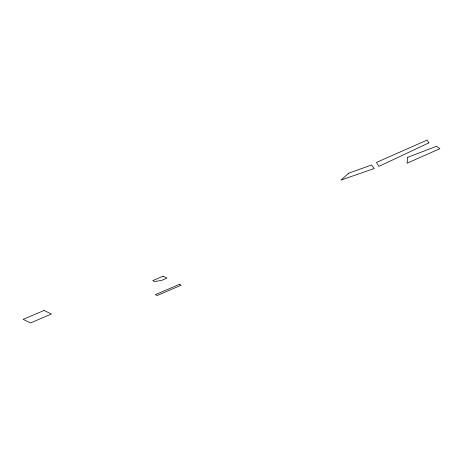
<?xml version="1.0" encoding="UTF-8"?>
<svg xmlns="http://www.w3.org/2000/svg" width="463" height="463" viewBox="0 0 463 463"><rect width="100%" height="100%" fill="white"/><g stroke="black" fill="none" stroke-linecap="round" stroke-linejoin="round"><path stroke-width="0.69" d="M407.758 157.298L407.041 163.208L439.85 148.716L436.568 146.279L407.758 157.298M348.842 173.15L340.965 180.095L374.237 168.532L371.511 165.007L348.842 173.15M428.865 142.87L378.844 166.414L376.506 162.397L427.239 140.046L428.865 142.87M44.06 310.441L23.15 319.383L30.489 322.954L51.405 314.007L44.06 310.441M163.103 276.203L152.744 280.636L154.648 281.562L161.824 280.312L167.004 278.095L163.103 276.203M179.447 284.346L155.394 294.636L157.171 295.498L181.224 285.208L179.447 284.346"/></g></svg>
